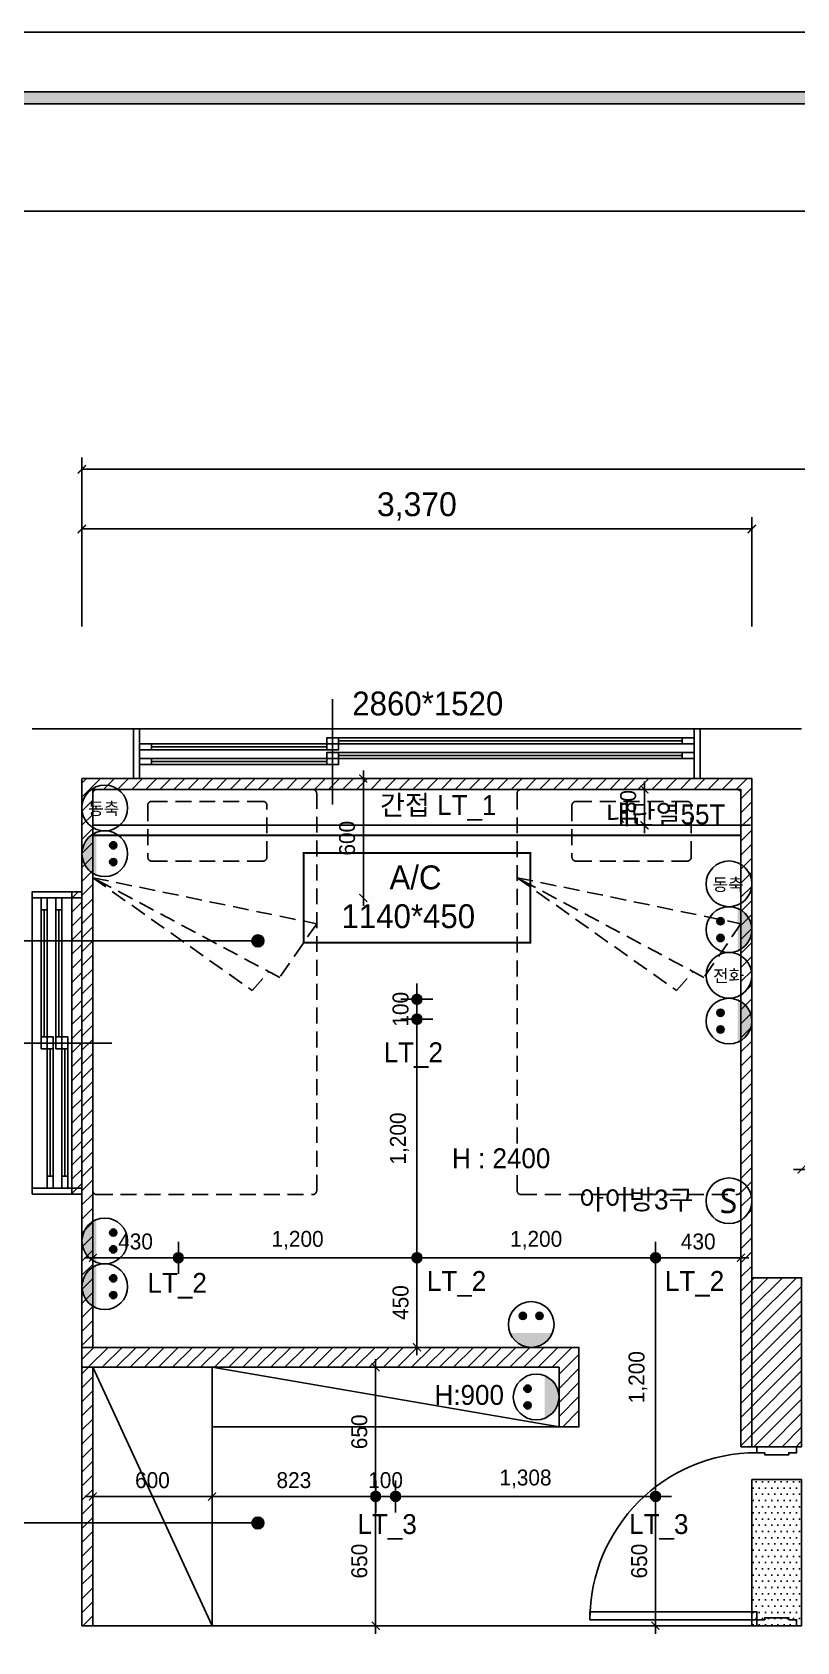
# Model space of a CAD drawing. Header units: inches. Extents: x 45519 to 207552, y -100391 to 47052.
# Drawn here: x 174498 to 178344, y 28313 to 36407 of the extents above; entities that cross this region are included whole.
import ezdxf
from ezdxf.enums import TextEntityAlignment as Align

# ---------------------------------------------------------------- set-up
doc = ezdxf.new("R2010")
doc.units = ezdxf.units.IN
doc.header["$LTSCALE"] = 100
doc.header["$MEASUREMENT"] = 0
doc.header["$PDSIZE"] = 700.071425
for name, pattern in [('DH-HID2', [1.2, 0.8, -0.4]), ('HID', [2.3, 1.5, -0.8]), ('HID2', [1, 0.5, -0.5])]:
    doc.linetypes.add(name, pattern=pattern)
for name, color, linetype in [('0-ELC TEXT', 7, 'Continuous'), ('03-WAL NEW', 3, 'Continuous'), ('07-DIM', 1, 'Continuous'), ('07-DIM WAL', 5, 'Continuous'), ('08-HAT', 8, 'Continuous'), ('2-con', 2, 'Continuous'), ('3.기호.계단선', 30, 'Continuous'), ('4-win', 4, 'Continuous'), ('7', 7, 'Continuous'), ('CEIL-LIGHT', 7, 'Continuous'), ('CO-BATH', 6, 'Continuous'), ('CO-DO-FR', 7, 'Continuous'), ('CO-DOOR', 8, 'Continuous'), ('F-SYM', 7, 'Continuous'), ('FORM(YOURNAME)-11', 1, 'Continuous'), ('FU-FURM', 251, 'DH-HID2'), ('RC-LIGHT', 7, 'Continuous'), ('도면층4', 4, 'Continuous'), ('도면층5', 5, 'Continuous'), ('설비', 140, 'Continuous')]:
    doc.layers.add(name, color=color, linetype=linetype)
doc.styles.add('HY 울릉도 L', font='')
doc.styles.add('YOURNAME', font='HY울릉도M.TTF')
doc.styles.add('마감재', font='stylu.ttf')
doc.styles.add('코레일둥고', font='Korail_Round_Gothic_Medium.ttf')
doc.styles.get('HY 울릉도 L').set_extended_font_data('HY울릉도L')
doc.dimstyles.new('40', dxfattribs={"dimscale": 40, "dimtxt": 2, "dimasz": 1, "dimexe": 1, "dimexo": 1, "dimgap": 1, "dimtad": 1, "dimdec": 0, "dimrnd": 0.05, "dimdsep": 46, "dimlunit": 6, "dimtxsty": 'HY 울릉도 L', "dimblk": 'ARCHTICK', "dimcen": 2.5, "dimdle": 1, "dimclrd": 133, "dimclre": 133, "dimclrt": 30, "dimadec": 0, "dimazin": 0, "dimtfac": 1, "dimtdec": 0, "dimtix": 1, "dimtmove": 2, "dimatfit": 3, "dimldrblk": 'ARCHTICK', "dimfxl": 0, "dimlwd": -1, "dimlwe": -1, "dimarcsym": 0})
doc.dimstyles.new('벽치수 Copy of DIM-50', dxfattribs={"dimscale": 60, "dimtxt": 2, "dimasz": 0.7, "dimexe": 1, "dimexo": 1, "dimgap": 0.7, "dimtad": 1, "dimdec": 0, "dimzin": 1, "dimdsep": 46, "dimlunit": 6, "dimtxsty": '마감재', "dimblk": 'ARCHTICK', "dimcen": -0.09, "dimclrd": 1, "dimclre": 1, "dimclrt": 3, "dimadec": 0, "dimazin": 0, "dimtfac": 1, "dimtdec": 0, "dimtix": 1, "dimtmove": 2, "dimatfit": 0, "dimldrblk": 'ARCHTICK', "dimfxl": 0, "dimtolj": 1, "dimtzin": 0, "dimarcsym": 0})
pattern_1 = [(45, (69203.706, 3807.85), (-35.355339, 35.355339), [])]

# ---------------------------------------------------------------- blocks, each defined once
blk = doc.blocks.new('FORM-PLAN')
at = {"layer": 'FORM(YOURNAME)-11'}
h = blk.add_hatch(color=256, dxfattribs=at)
h.dxf.hatch_style = 1
h.paths.add_polyline_path([(-71444, 55115), (10556, 55115), (10556, 54915), (-71444, 54915)])
h.paths.add_polyline_path([(-71444, -2085), (10556, -2085), (10556, -2285), (-71444, -2285)])
at = {"layer": 'Defpoints', "color": 158}
for points in [[(-71444, -2285), (10556, -2285), (10556, 55115), (-71444, 55115)], [(-69444, 53115), (-64, 53115), (-64, 1215), (-69444, 1215)]]:
    blk.add_lwpolyline(points, close=True, dxfattribs=at)
at = {"layer": 'FORM(YOURNAME)-11', "color": 250}
blk.add_lwpolyline([(-72444, -3285), (11556, -3285), (11556, 56115), (-72444, 56115)], close=True, dxfattribs=at)
at = {"layer": 'FORM(YOURNAME)-11'}
blk.add_lwpolyline([(-71444, 55115), (10556, 55115), (10556, 54915), (-71444, 54915)], close=True, dxfattribs=at)
at = {"layer": 'FORM(YOURNAME)-11', "color": 3, "style": 'YOURNAME'}
for tag, height, p in [('1', 450, (9905, 18188)), ('2', 450, (9905, 17544)), ('3', 450, (9905, 16257)), ('4', 450, (9905, 14326)), ('5', 515, (9905, 12009)), ('6', 515, (9905, 9757)), ('7', 515, (9905, 7504)), ('8', 515, (9905, 5252)), ('9', 515, (9905, 2999)), ('10', 515, (5655, 811)), ('11', 515, (9905, 747)), ('12', 515, (5655, -1441)), ('13', 515, (9905, -1441))]:
    blk.add_attdef(tag, text='', height=height, dxfattribs=at).set_placement(p, align=Align.MIDDLE_RIGHT)
blk = doc.blocks.new('*U425')
at = {"layer": 'F-SYM', "xscale": 0.3, "yscale": 0.3, "zscale": 0.3}
blk.add_blockref('FORM-PLAN', (190585.1, 19572.3), dxfattribs=at)
blk = doc.blocks.new('_ArchTick')
at = {"color": 0, "linetype": 'ByBlock', "const_width": 0.15}
blk.add_lwpolyline([(-0.5, -0.5), (0.5, 0.5)], dxfattribs=at)
blk = doc.blocks.new('*D152')
at = {"layer": '07-DIM', "color": 1, "lineweight": -2}
for p, q in [((174747.9, 33418.8), (174747.9, 33968.8)), ((178117.9, 33418.8), (178117.9, 33968.8)), ((178117.9, 33908.8), (174747.9, 33908.8))]:
    blk.add_line(p, q, dxfattribs=at)
at = {"layer": 'Defpoints', "color": 0}
for p in [(174747.9, 33908.8), (174747.9, 33358.8), (178117.9, 33358.8)]:
    blk.add_point(p, dxfattribs=at)
at = {"layer": '07-DIM', "color": 1, "lineweight": -2, "xscale": 42, "yscale": 42, "zscale": 42, "rotation": 180}
blk.add_blockref('_ArchTick', (174747.9, 33908.8), dxfattribs=at)
at = {"layer": '07-DIM', "color": 1, "lineweight": -2, "xscale": 42, "yscale": 42, "zscale": 42}
blk.add_blockref('_ArchTick', (178117.9, 33908.8), dxfattribs=at)
at = {"layer": '07-DIM', "color": 3, "insert": (176432.9, 34022.1), "char_height": 120, "attachment_point": 5, "style": '마감재'}
blk.add_mtext('\\A1;3,370', dxfattribs=at)
blk = doc.blocks.new('*D153')
at = {"layer": '07-DIM', "color": 1, "lineweight": -2}
for p, q in [((174747.9, 33418.8), (174747.9, 34268.8)), ((185917.9, 33418.8), (185917.9, 34268.8)), ((174747.9, 34208.8), (185917.9, 34208.8))]:
    blk.add_line(p, q, dxfattribs=at)
at = {"layer": 'Defpoints', "color": 0}
for p in [(185917.9, 34208.8), (174747.9, 33358.8), (185917.9, 33358.8)]:
    blk.add_point(p, dxfattribs=at)
at = {"layer": '07-DIM', "color": 1, "lineweight": -2, "xscale": 42, "yscale": 42, "zscale": 42, "rotation": 180}
blk.add_blockref('_ArchTick', (174747.9, 34208.8), dxfattribs=at)
at = {"layer": '07-DIM', "color": 1, "lineweight": -2, "xscale": 42, "yscale": 42, "zscale": 42}
blk.add_blockref('_ArchTick', (185917.9, 34208.8), dxfattribs=at)
at = {"layer": '07-DIM', "color": 3, "insert": (180332.9, 34322.1), "char_height": 120, "attachment_point": 5, "style": '마감재'}
blk.add_mtext('\\A1;11,170', dxfattribs=at)
blk = doc.blocks.new('*D174')
at = {"layer": '07-DIM WAL', "color": 133}
for p, q in [((176163.7, 32013.8), (176163.7, 32693.8)), ((176203.7, 32653.8), (176203.7, 32653.8)), ((176203.7, 32053.8), (176203.7, 32053.8))]:
    blk.add_line(p, q, dxfattribs=at)
at = {"layer": 'Defpoints', "color": 0}
for p in [(176163.7, 32653.8), (176163.7, 32653.8), (176163.7, 32053.8)]:
    blk.add_point(p, dxfattribs=at)
at = {"layer": '07-DIM WAL', "color": 133, "xscale": 40, "yscale": 40, "zscale": 40}
for p, rotation in [((176163.7, 32653.8), 90), ((176163.7, 32053.8), 270)]:
    blk.add_blockref('_ArchTick', p, dxfattribs=dict(at, rotation=rotation))
at = {"layer": '07-DIM WAL', "color": 30, "insert": (176082.1, 32353.8), "char_height": 80, "attachment_point": 5, "rotation": 90, "style": 'HY 울릉도 L'}
blk.add_mtext('600', dxfattribs=at)
blk = doc.blocks.new('1')
at = {"linetype": 'Continuous'}
h = blk.add_hatch(color=4, dxfattribs=at)
h.dxf.hatch_style = 1
edge = h.paths.add_edge_path()
edge.add_arc((11539653, -14273504), 37.5, 0, 360)
at = {"color": 1, "linetype": 'Continuous'}
for p, q in [((11539653, -14273637), (11539653, -14273370)), ((11539520, -14273504), (11539787, -14273504))]:
    blk.add_line(p, q, dxfattribs=at)
at = {"color": 4, "linetype": 'Continuous'}
for radius in [41.5, 37.5]:
    blk.add_circle((11539653, -14273504), radius, dxfattribs=at)
blk = doc.blocks.new('*D212')
at = {"layer": '07-DIM WAL', "color": 133}
for p, q in [((176225.4, 29043.8), (176185.4, 29043.8)), ((176325.4, 29043.8), (176225.4, 29043.8)), ((176325.4, 29043.8), (176365.4, 29043.8))]:
    blk.add_line(p, q, dxfattribs=at)
at = {"layer": 'Defpoints', "color": 0}
for p in [(176225.4, 29043.8), (176225.4, 29043.8), (176325.4, 29043.8)]:
    blk.add_point(p, dxfattribs=at)
at = {"layer": '07-DIM WAL', "color": 133, "xscale": 40, "yscale": 40, "zscale": 40}
blk.add_blockref('_ArchTick', (176225.4, 29043.8), dxfattribs=at)
at = {"layer": '07-DIM WAL', "color": 133, "xscale": 40, "yscale": 40, "zscale": 40, "rotation": 180}
blk.add_blockref('_ArchTick', (176325.4, 29043.8), dxfattribs=at)
at = {"layer": '07-DIM WAL', "color": 30, "insert": (176275.4, 29125.5), "char_height": 80, "attachment_point": 5, "style": 'HY 울릉도 L'}
blk.add_mtext('100', dxfattribs=at)
blk = doc.blocks.new('*D213')
at = {"layer": '07-DIM WAL', "color": 133}
blk.add_line((176285.4, 29043.8), (177672.9, 29043.8), dxfattribs=at)
at = {"layer": 'Defpoints', "color": 0}
for p in [(176325.4, 29043.8), (177632.9, 29043.8), (177632.9, 29043.8)]:
    blk.add_point(p, dxfattribs=at)
at = {"layer": '07-DIM WAL', "color": 133, "xscale": 40, "yscale": 40, "zscale": 40, "rotation": 180}
blk.add_blockref('_ArchTick', (176325.4, 29043.8), dxfattribs=at)
at = {"layer": '07-DIM WAL', "color": 133, "xscale": 40, "yscale": 40, "zscale": 40}
blk.add_blockref('_ArchTick', (177632.9, 29043.8), dxfattribs=at)
at = {"layer": '07-DIM WAL', "color": 30, "insert": (176979.2, 29131.8), "char_height": 80, "attachment_point": 5, "style": 'HY 울릉도 L'}
blk.add_mtext('1,308', dxfattribs=at)
blk = doc.blocks.new('*D214')
at = {"layer": '07-DIM WAL', "color": 133}
for p, q in [((176225.4, 29083.8), (176225.4, 29083.8)), ((176265.4, 29043.8), (175362.9, 29043.8))]:
    blk.add_line(p, q, dxfattribs=at)
at = {"layer": 'Defpoints', "color": 0}
for p in [(175402.9, 29043.8), (175402.9, 29043.8), (176225.4, 29043.8)]:
    blk.add_point(p, dxfattribs=at)
at = {"layer": '07-DIM WAL', "color": 133, "xscale": 40, "yscale": 40, "zscale": 40, "rotation": 180}
blk.add_blockref('_ArchTick', (175402.9, 29043.8), dxfattribs=at)
at = {"layer": '07-DIM WAL', "color": 133, "xscale": 40, "yscale": 40, "zscale": 40}
blk.add_blockref('_ArchTick', (176225.4, 29043.8), dxfattribs=at)
at = {"layer": '07-DIM WAL', "color": 30, "insert": (175814.2, 29125.6), "char_height": 80, "attachment_point": 5, "style": 'HY 울릉도 L'}
blk.add_mtext('823', dxfattribs=at)
blk = doc.blocks.new('*D215')
at = {"layer": '07-DIM WAL', "color": 133}
for p, q in [((177632.9, 29083.8), (177632.9, 28353.8)), ((177672.9, 29043.8), (177672.9, 29043.8)), ((177672.9, 28393.8), (177672.9, 28393.8))]:
    blk.add_line(p, q, dxfattribs=at)
at = {"layer": 'Defpoints', "color": 0}
for p in [(177632.9, 29043.8), (177632.9, 28393.8), (177632.9, 28393.8)]:
    blk.add_point(p, dxfattribs=at)
at = {"layer": '07-DIM WAL', "color": 133, "xscale": 40, "yscale": 40, "zscale": 40}
for p, rotation in [((177632.9, 29043.8), 90), ((177632.9, 28393.8), 270)]:
    blk.add_blockref('_ArchTick', p, dxfattribs=dict(at, rotation=rotation))
at = {"layer": '07-DIM WAL', "color": 30, "insert": (177551.2, 28718.8), "char_height": 80, "attachment_point": 5, "rotation": 90, "style": 'HY 울릉도 L'}
blk.add_mtext('650', dxfattribs=at)
blk = doc.blocks.new('*D216')
at = {"layer": '07-DIM WAL', "color": 133}
for p, q in [((177632.9, 30283.8), (177632.9, 29003.8)), ((177672.9, 30243.8), (177672.9, 30243.8))]:
    blk.add_line(p, q, dxfattribs=at)
at = {"layer": 'Defpoints', "color": 0}
for p in [(177632.9, 30243.8), (177632.9, 29043.8), (177632.9, 29043.8)]:
    blk.add_point(p, dxfattribs=at)
at = {"layer": '07-DIM WAL', "color": 133, "xscale": 40, "yscale": 40, "zscale": 40}
for p, rotation in [((177632.9, 30243.8), 90), ((177632.9, 29043.8), 270)]:
    blk.add_blockref('_ArchTick', p, dxfattribs=dict(at, rotation=rotation))
at = {"layer": '07-DIM WAL', "color": 30, "insert": (177545, 29643.8), "char_height": 80, "attachment_point": 5, "rotation": 90, "style": 'HY 울릉도 L'}
blk.add_mtext('1,200', dxfattribs=at)
blk = doc.blocks.new('*D217')
at = {"layer": '07-DIM WAL', "color": 133}
for p, q in [((177632.9, 30283.8), (177632.9, 30283.8)), ((177672.9, 30243.8), (176392.9, 30243.8))]:
    blk.add_line(p, q, dxfattribs=at)
at = {"layer": 'Defpoints', "color": 0}
for p in [(176432.9, 30243.8), (176432.9, 30243.8), (177632.9, 30243.8)]:
    blk.add_point(p, dxfattribs=at)
at = {"layer": '07-DIM WAL', "color": 133, "xscale": 40, "yscale": 40, "zscale": 40, "rotation": 180}
blk.add_blockref('_ArchTick', (176432.9, 30243.8), dxfattribs=at)
at = {"layer": '07-DIM WAL', "color": 133, "xscale": 40, "yscale": 40, "zscale": 40}
blk.add_blockref('_ArchTick', (177632.9, 30243.8), dxfattribs=at)
at = {"layer": '07-DIM WAL', "color": 30, "insert": (177032.9, 30331.8), "char_height": 80, "attachment_point": 5, "style": 'HY 울릉도 L'}
blk.add_mtext('1,200', dxfattribs=at)
blk = doc.blocks.new('*D218')
at = {"layer": '07-DIM WAL', "color": 133}
blk.add_line((177592.9, 30243.8), (178102.9, 30243.8), dxfattribs=at)
at = {"layer": 'Defpoints', "color": 0}
for p in [(177632.9, 30243.8), (178062.9, 30243.8), (178062.9, 30243.8)]:
    blk.add_point(p, dxfattribs=at)
at = {"layer": '07-DIM WAL', "color": 133, "xscale": 40, "yscale": 40, "zscale": 40, "rotation": 180}
blk.add_blockref('_ArchTick', (177632.9, 30243.8), dxfattribs=at)
at = {"layer": '07-DIM WAL', "color": 133, "xscale": 40, "yscale": 40, "zscale": 40}
blk.add_blockref('_ArchTick', (178062.9, 30243.8), dxfattribs=at)
at = {"layer": '07-DIM WAL', "color": 30, "insert": (177847.9, 30325.6), "char_height": 80, "attachment_point": 5, "style": 'HY 울릉도 L'}
blk.add_mtext('430', dxfattribs=at)
blk = doc.blocks.new('*D219')
at = {"layer": '07-DIM WAL', "color": 133}
blk.add_line((176472.9, 30243.8), (175192.9, 30243.8), dxfattribs=at)
at = {"layer": 'Defpoints', "color": 0}
for p in [(175232.9, 30243.8), (175232.9, 30243.8), (176432.9, 30243.8)]:
    blk.add_point(p, dxfattribs=at)
at = {"layer": '07-DIM WAL', "color": 133, "xscale": 40, "yscale": 40, "zscale": 40, "rotation": 180}
blk.add_blockref('_ArchTick', (175232.9, 30243.8), dxfattribs=at)
at = {"layer": '07-DIM WAL', "color": 133, "xscale": 40, "yscale": 40, "zscale": 40}
blk.add_blockref('_ArchTick', (176432.9, 30243.8), dxfattribs=at)
at = {"layer": '07-DIM WAL', "color": 30, "insert": (175832.9, 30331.8), "char_height": 80, "attachment_point": 5, "style": 'HY 울릉도 L'}
blk.add_mtext('1,200', dxfattribs=at)
blk = doc.blocks.new('*D220')
at = {"layer": '07-DIM WAL', "color": 133}
blk.add_line((175272.9, 30243.8), (174762.9, 30243.8), dxfattribs=at)
at = {"layer": 'Defpoints', "color": 0}
for p in [(174802.9, 30243.8), (174802.9, 30243.8), (175232.9, 30243.8)]:
    blk.add_point(p, dxfattribs=at)
at = {"layer": '07-DIM WAL', "color": 133, "xscale": 40, "yscale": 40, "zscale": 40, "rotation": 180}
blk.add_blockref('_ArchTick', (174802.9, 30243.8), dxfattribs=at)
at = {"layer": '07-DIM WAL', "color": 133, "xscale": 40, "yscale": 40, "zscale": 40}
blk.add_blockref('_ArchTick', (175232.9, 30243.8), dxfattribs=at)
at = {"layer": '07-DIM WAL', "color": 30, "insert": (175017.9, 30325.6), "char_height": 80, "attachment_point": 5, "style": 'HY 울릉도 L'}
blk.add_mtext('430', dxfattribs=at)
blk = doc.blocks.new('*D221')
at = {"layer": '07-DIM WAL', "color": 133}
for p, q in [((176225.4, 29003.8), (176225.4, 29733.8)), ((176265.4, 29043.8), (176265.4, 29043.8))]:
    blk.add_line(p, q, dxfattribs=at)
at = {"layer": 'Defpoints', "color": 0}
for p in [(176225.4, 29693.8), (176225.4, 29693.8), (176225.4, 29043.8)]:
    blk.add_point(p, dxfattribs=at)
at = {"layer": '07-DIM WAL', "color": 133, "xscale": 40, "yscale": 40, "zscale": 40}
for p, rotation in [((176225.4, 29693.8), 90), ((176225.4, 29043.8), 270)]:
    blk.add_blockref('_ArchTick', p, dxfattribs=dict(at, rotation=rotation))
at = {"layer": '07-DIM WAL', "color": 30, "insert": (176143.7, 29368.8), "char_height": 80, "attachment_point": 5, "rotation": 90, "style": 'HY 울릉도 L'}
blk.add_mtext('650', dxfattribs=at)
blk = doc.blocks.new('*D222')
at = {"layer": '07-DIM WAL', "color": 133}
for p, q in [((176225.4, 29083.8), (176225.4, 28353.8)), ((176265.4, 29043.8), (176265.4, 29043.8)), ((176265.4, 28393.8), (176265.4, 28393.8))]:
    blk.add_line(p, q, dxfattribs=at)
at = {"layer": 'Defpoints', "color": 0}
for p in [(176225.4, 29043.8), (176225.4, 28393.8), (176225.4, 28393.8)]:
    blk.add_point(p, dxfattribs=at)
at = {"layer": '07-DIM WAL', "color": 133, "xscale": 40, "yscale": 40, "zscale": 40}
for p, rotation in [((176225.4, 29043.8), 90), ((176225.4, 28393.8), 270)]:
    blk.add_blockref('_ArchTick', p, dxfattribs=dict(at, rotation=rotation))
at = {"layer": '07-DIM WAL', "color": 30, "insert": (176143.7, 28718.8), "char_height": 80, "attachment_point": 5, "rotation": 90, "style": 'HY 울릉도 L'}
blk.add_mtext('650', dxfattribs=at)
blk = doc.blocks.new('*D223')
at = {"layer": '07-DIM WAL', "color": 133}
for p, q in [((175442.9, 29043.8), (174762.9, 29043.8)), ((175402.9, 29003.8), (175402.9, 29003.8))]:
    blk.add_line(p, q, dxfattribs=at)
at = {"layer": 'Defpoints', "color": 0}
for p in [(174802.9, 29043.8), (174802.9, 29043.8), (175402.9, 29043.8)]:
    blk.add_point(p, dxfattribs=at)
at = {"layer": '07-DIM WAL', "color": 133, "xscale": 40, "yscale": 40, "zscale": 40, "rotation": 180}
blk.add_blockref('_ArchTick', (174802.9, 29043.8), dxfattribs=at)
at = {"layer": '07-DIM WAL', "color": 133, "xscale": 40, "yscale": 40, "zscale": 40}
blk.add_blockref('_ArchTick', (175402.9, 29043.8), dxfattribs=at)
at = {"layer": '07-DIM WAL', "color": 30, "insert": (175102.9, 29125.5), "char_height": 80, "attachment_point": 5, "style": 'HY 울릉도 L'}
blk.add_mtext('600', dxfattribs=at)
blk = doc.blocks.new('*D224')
at = {"layer": '07-DIM WAL', "color": 133}
for p, q in [((176432.9, 30283.8), (176432.9, 29753.8)), ((176472.9, 29793.8), (176472.9, 29793.8))]:
    blk.add_line(p, q, dxfattribs=at)
at = {"layer": 'Defpoints', "color": 0}
for p in [(176432.9, 30243.8), (176432.9, 29793.8), (176432.9, 29793.8)]:
    blk.add_point(p, dxfattribs=at)
at = {"layer": '07-DIM WAL', "color": 133, "xscale": 40, "yscale": 40, "zscale": 40}
for p, rotation in [((176432.9, 30243.8), 90), ((176432.9, 29793.8), 270)]:
    blk.add_blockref('_ArchTick', p, dxfattribs=dict(at, rotation=rotation))
at = {"layer": '07-DIM WAL', "color": 30, "insert": (176351.2, 30018.8), "char_height": 80, "attachment_point": 5, "rotation": 90, "style": 'HY 울릉도 L'}
blk.add_mtext('450', dxfattribs=at)
blk = doc.blocks.new('*D225')
at = {"layer": '07-DIM WAL', "color": 133}
for p, q in [((177577.5, 32598.8), (177577.5, 32638.8)), ((177577.5, 32598.8), (177577.5, 32418.8)), ((177577.5, 32418.8), (177577.5, 32378.8))]:
    blk.add_line(p, q, dxfattribs=at)
at = {"layer": 'Defpoints', "color": 0}
for p in [(177577.5, 32598.8), (177577.5, 32418.8), (177577.5, 32418.8)]:
    blk.add_point(p, dxfattribs=at)
at = {"layer": '07-DIM WAL', "color": 133, "xscale": 40, "yscale": 40, "zscale": 40}
for p, rotation in [((177577.5, 32598.8), 270), ((177577.5, 32418.8), 90)]:
    blk.add_blockref('_ArchTick', p, dxfattribs=dict(at, rotation=rotation))
at = {"layer": '07-DIM WAL', "color": 30, "insert": (177495.7, 32508.8), "char_height": 80, "attachment_point": 5, "rotation": 90, "style": 'HY 울릉도 L'}
blk.add_mtext('180', dxfattribs=at)
blk = doc.blocks.new('D-001')
at = {"layer": 'CO-DO-FR'}
for points in [[(0, 200), (0, 0), (30, 0), (30, 40), (40, 40), (40, 160), (30, 160), (30, 200), (0, 200)], [(900, 200), (900, 0), (870, 0), (870, 40), (860, 40), (860, 160), (870, 160), (870, 200), (900, 200)]]:
    blk.add_lwpolyline(points, close=True, dxfattribs=at)
at = {"layer": 'CO-DOOR'}
blk.add_lwpolyline([(830, 1040), (830, 200), (870, 200), (870, 1040)], close=True, dxfattribs=at)
blk.add_arc((870, 200), 840, 90, 180, dxfattribs=at)
blk = doc.blocks.new('vudauseh2')
at = {"layer": '08-HAT'}
h = blk.add_hatch(dxfattribs=at)
h.set_pattern_fill('DOTS', color=10, scale=500)
h.set_pattern_definition([(0, (95733.026, -17820), (15.625, 31.25), [0, -31.25])])
h.paths.add_polyline_path([(177517.9, 10573.8), (177767.9, 10573.8), (177767.9, 11308.8), (177517.9, 11308.8)])
at = {"color": 10}
blk.add_lwpolyline([(177517.9, 10573.8), (177767.9, 10573.8), (177767.9, 11308.8), (177517.9, 11308.8)], close=True, dxfattribs=at)
at = {"layer": '2-con'}
for p, q in [((173897.9, 15083.8), (174407.9, 15083.8)), ((174407.9, 14833.8), (174407.9, 15083.8)), ((177257.9, 15083.8), (177767.9, 15083.8)), ((177257.9, 14833.8), (177257.9, 15083.8)), ((174147.9, 14833.8), (174407.9, 14833.8)), ((174147.9, 14263.8), (174147.9, 14833.8)), ((177257.9, 14833.8), (177517.9, 14833.8)), ((177517.9, 12323.8), (177517.9, 14833.8)), ((173897.9, 14263.8), (174147.9, 14263.8)), ((173897.9, 12743.8), (174147.9, 12743.8)), ((174147.9, 10573.8), (174147.9, 12743.8)), ((177517.9, 12323.8), (177767.9, 12323.8))]:
    blk.add_line(p, q, dxfattribs=at)
blk.add_lwpolyline([(177767.9, 10573.8), (174147.9, 10573.8)], dxfattribs=at)
at = {"layer": '4-win'}
for points in [[(174407.9, 15083.8), (174407.9, 14833.8), (177257.9, 14833.8), (177257.9, 15083.8)], [(174407.9, 15083.8), (174407.9, 14833.8), (174437.9, 14833.8), (174437.9, 15083.8)], [(177227.9, 15083.8), (177227.9, 14833.8), (177257.9, 14833.8), (177257.9, 15083.8)], [(173897.9, 12743.8), (174147.9, 12743.8), (174147.9, 14263.8), (173897.9, 14263.8)], [(173897.9, 14233.8), (174147.9, 14233.8), (174147.9, 14263.8), (173897.9, 14263.8)], [(173897.9, 12743.8), (174147.9, 12743.8), (174147.9, 12773.8), (173897.9, 12773.8)]]:
    blk.add_lwpolyline(points, close=True, dxfattribs=at)
at = {"layer": '도면층4'}
for p, q in [((175407.9, 15233), (175407.9, 14703)), ((174407.9, 15083.8), (177257.9, 15083.8)), ((174497.9, 14993), (175379.2, 14993)), ((175439.2, 15023), (177167.9, 15023)), ((174497.9, 14919.2), (175379.2, 14919.2)), ((175439.2, 14949.2), (177167.9, 14949.2)), ((173958.7, 13535.1), (173958.7, 14173.8)), ((174032.5, 13535.1), (174032.5, 14173.8)), ((173728.7, 13503.8), (174298.7, 13503.8)), ((173988.7, 12833.8), (173988.7, 13475.1)), ((174062.5, 12833.8), (174062.5, 13475.1))]:
    blk.add_line(p, q, dxfattribs=at)
for points in [[(174437.9, 14978), (174437.9, 15008), (174497.9, 15008), (174497.9, 14978)], [(175379.2, 15008), (175379.2, 15038), (175439.2, 15038), (175439.2, 15008)], [(175379.2, 14978), (175379.2, 15008), (175439.2, 15008), (175439.2, 14978)], [(177167.9, 15008), (177167.9, 15038), (177227.9, 15038), (177227.9, 15008)], [(174437.9, 14904.2), (174437.9, 14934.2), (174497.9, 14934.2), (174497.9, 14904.2)], [(175379.2, 14934.2), (175379.2, 14964.2), (175439.2, 14964.2), (175439.2, 14934.2)], [(175379.2, 14904.2), (175379.2, 14934.2), (175439.2, 14934.2), (175439.2, 14904.2)], [(177167.9, 14934.2), (177167.9, 14964.2), (177227.9, 14964.2), (177227.9, 14934.2)], [(173973.7, 14173.8), (173943.7, 14173.8), (173943.7, 14233.8), (173973.7, 14233.8)], [(174047.5, 14173.8), (174017.5, 14173.8), (174017.5, 14233.8), (174047.5, 14233.8)], [(173973.7, 13475.1), (173943.7, 13475.1), (173943.7, 13535.1), (173973.7, 13535.1)], [(174003.7, 13475.1), (173973.7, 13475.1), (173973.7, 13535.1), (174003.7, 13535.1)], [(174047.5, 13475.1), (174017.5, 13475.1), (174017.5, 13535.1), (174047.5, 13535.1)], [(174077.5, 13475.1), (174047.5, 13475.1), (174047.5, 13535.1), (174077.5, 13535.1)], [(174003.7, 12773.8), (173973.7, 12773.8), (173973.7, 12833.8), (174003.7, 12833.8)], [(174077.5, 12773.8), (174047.5, 12773.8), (174047.5, 12833.8), (174077.5, 12833.8)]]:
    blk.add_lwpolyline(points, close=True, dxfattribs=at)
at = {"layer": '도면층5'}
for p, q in [((175379.2, 15008), (174497.9, 15008)), ((175379.2, 14978), (174497.9, 14978)), ((177167.9, 15038), (175439.2, 15038)), ((177167.9, 15008), (175439.2, 15008)), ((175379.2, 14934.2), (174497.9, 14934.2)), ((175379.2, 14904.2), (174497.9, 14904.2)), ((177167.9, 14964.2), (175439.2, 14964.2)), ((177167.9, 14934.2), (175439.2, 14934.2)), ((173943.7, 14173.8), (173943.7, 13535.1)), ((173973.7, 14173.8), (173973.7, 13535.1)), ((174017.5, 14173.8), (174017.5, 13535.1)), ((174047.5, 14173.8), (174047.5, 13535.1)), ((173973.7, 13475.1), (173973.7, 12833.8)), ((174003.7, 13475.1), (174003.7, 12833.8)), ((174047.5, 13475.1), (174047.5, 12833.8)), ((174077.5, 13475.1), (174077.5, 12833.8))]:
    blk.add_line(p, q, dxfattribs=at)
at = {"layer": '도면층4', "style": '코레일둥고'}
blk.add_text('2860*1520', height=120, dxfattribs=at).set_placement((175507.9, 15151.1))
blk = doc.blocks.new('CJSWJDEH')
at = {"layer": '03-WAL NEW'}
h = blk.add_hatch(dxfattribs=at)
h.set_pattern_fill('_USER', color=256, scale=50, angle=45, pattern_type=0)
h.set_pattern_definition([(45, (50851.974, 3807.85), (-35.355339, 35.355339), [])])
h.paths.add_polyline_path([(199799.9, 34371.7), (199799.9, 35891.7), (199749.9, 35891.7), (199749.9, 34371.7)])
h = blk.add_hatch(dxfattribs=at)
h.set_pattern_fill('_USER', color=256, scale=50, angle=45, pattern_type=0)
h.set_pattern_definition(pattern_1)
h.paths.add_polyline_path([(203169.9, 33101.7), (203419.9, 33101.7), (203419.9, 33951.7), (203169.9, 33951.7)])
h = blk.add_hatch(dxfattribs=at)
h.set_pattern_fill('_USER', color=256, scale=50, angle=45, pattern_type=0)
h.set_pattern_definition([(45, (50851.974, 3912.85), (-35.355339, 35.355339), [])])
edge = h.paths.add_edge_path()
edge.add_line((199799.9, 33601.7), (202299.9, 33601.7))
edge.add_line((202299.9, 33601.7), (202299.9, 33501.7))
edge.add_line((202299.9, 33501.7), (202299.9, 33251.7))
edge.add_arc((202249.9, 33251.7), 50, -90, 0, ccw=False)
edge.add_line((202249.9, 33201.7), (202199.9, 33201.7))
edge.add_line((202199.9, 33201.7), (202199.9, 33501.7))
edge.add_line((202199.9, 33501.7), (199799.9, 33501.7))
edge.add_line((199799.9, 33501.7), (199799.9, 33601.7))
at = {"layer": '3.기호.계단선'}
h = blk.add_hatch(dxfattribs=at)
h.set_pattern_fill('_USER', color=8, scale=50, angle=45, pattern_type=0)
h.set_pattern_definition(pattern_1)
h.paths.add_polyline_path([(199799.9, 33601.7), (199854.9, 33601.7), (199854.9, 36406.7), (203114.9, 36406.7), (203114.9, 33101.7), (203169.9, 33101.7), (203169.9, 36461.7), (199799.9, 36461.7)])
h.paths.add_polyline_path([(199854.9, 33501.7), (199799.9, 33501.7), (199799.9, 32201.7), (199854.9, 32201.7)])
at = {"layer": '03-WAL NEW'}
for points in [[(199799.9, 34371.7), (199799.9, 35891.7), (199749.9, 35891.7), (199749.9, 34371.7), (199799.9, 34371.7)], [(199799.9, 33601.7), (202299.9, 33601.7), (202299.9, 33201.7), (202199.9, 33201.7), (202199.9, 33501.7), (199799.9, 33501.7), (199799.9, 33601.7)]]:
    blk.add_lwpolyline(points, dxfattribs=at)
blk.add_lwpolyline([(203169.9, 33101.7), (203419.9, 33101.7), (203419.9, 33951.7), (203169.9, 33951.7)], close=True, dxfattribs=at)
at = {"layer": '3.기호.계단선', "color": 8}
for points in [[(203169.9, 33101.7), (203169.9, 36461.7), (199799.9, 36461.7), (199799.9, 32201.7), (199854.9, 32201.7), (199854.9, 33501.7)], [(199854.9, 33601.7), (199854.9, 36406.7), (203114.9, 36406.7), (203114.9, 33101.7), (203169.9, 33101.7)]]:
    blk.add_lwpolyline(points, dxfattribs=at)
at = {"layer": 'CO-BATH', "color": 8}
for p, q in [((199854.9, 33501.7), (200454.9, 32201.7)), ((200454.9, 33501.7), (202199.9, 33201.7))]:
    blk.add_line(p, q, dxfattribs=at)
blk.add_lwpolyline([(199854.9, 33501.7), (199854.9, 32201.7), (200454.9, 32201.7), (200454.9, 33501.7)], close=True, dxfattribs=at)
blk.add_lwpolyline([(202199.9, 33201.7), (200454.9, 33201.7), (200454.9, 33501.7), (202199.9, 33501.7), (202199.9, 33201.7)], dxfattribs=at)
at = {"layer": 'FU-FURM', "color": 8}
for p, q in [((199854.9, 35963.2), (200656.9, 35395.7)), ((200794.9, 35461.7), (199854.9, 35963.2)), ((199854.9, 35963.2), (200980.9, 35731.7)), ((201988.9, 35963.2), (202790.9, 35395.7)), ((202928.9, 35461.7), (201988.9, 35963.2)), ((201988.9, 35963.2), (203114.9, 35731.7)), ((200980.9, 35731.7), (200794.9, 35461.7)), ((203114.9, 35731.7), (202928.9, 35461.7)), ((200656.9, 35395.7), (200740.9, 35491.7)), ((202790.9, 35395.7), (202874.9, 35491.7))]:
    blk.add_line(p, q, dxfattribs=at)
for points in [[(199874.9, 34369.7), (200960.9, 34369.7, 0.414214), (200980.9, 34389.7), (200980.9, 36386.7, 0.414214), (200960.9, 36406.7), (199874.9, 36406.7, 0.414214), (199854.9, 36386.7), (199854.9, 34389.7, 0.414214)], [(200150.9, 36046.7), (200710.9, 36046.7, 0.414214), (200730.9, 36066.7), (200730.9, 36326.7, 0.414214), (200710.9, 36346.7), (200150.9, 36346.7, 0.414214), (200130.9, 36326.7), (200130.9, 36066.7, 0.414214)], [(202008.9, 34369.7), (203094.9, 34369.7, 0.414214), (203114.9, 34389.7), (203114.9, 36386.7, 0.414214), (203094.9, 36406.7), (202008.9, 36406.7, 0.414214), (201988.9, 36386.7), (201988.9, 34389.7, 0.414214)], [(202284.9, 36046.7), (202844.9, 36046.7, 0.414214), (202864.9, 36066.7), (202864.9, 36326.7, 0.414214), (202844.9, 36346.7), (202284.9, 36346.7, 0.414214), (202264.9, 36326.7), (202264.9, 36066.7, 0.414214)]]:
    blk.add_lwpolyline(points, format="xyb", close=True, dxfattribs=at)
blk.add_blockref('vudauseh2', (25652, 21627.9))
at = {"layer": 'CO-DOOR', "color": 8, "xscale": -1, "rotation": 90}
blk.add_blockref('D-001', (203394.9, 33101.7), dxfattribs=at)
at = {"layer": '3.기호.계단선', "color": 8, "style": '코레일둥고'}
blk.add_text('내단열55T', height=100, dxfattribs=at).set_placement((202434.7, 36231.8))
blk = doc.blocks.new('egoo')
at = {"layer": '설비'}
h = blk.add_hatch(color=140, dxfattribs=at)
edge = h.paths.add_edge_path()
edge.add_arc((1015645.3, 443433.7), 22.3, 0, 360)
h = blk.add_hatch(color=140, dxfattribs=at)
edge = h.paths.add_edge_path()
edge.add_arc((1015747.7, 443433.7), 22.3, 0, 360)
h = blk.add_hatch(color=140, dxfattribs=at)
edge = h.paths.add_edge_path()
edge.add_line((1015826.3, 443329.1), (1015566.6, 443329.1))
edge.add_ellipse((1015696.5, 443381.5), major_axis=(99, 99), ratio=1, start_angle=156.95778, end_angle=293.04222)
at = {"layer": '설비', "color": 140}
for centre, radius in [((1015696.5, 443381.5), 140), ((1015645.3, 443433.7), 22.3), ((1015747.7, 443433.7), 22.3)]:
    blk.add_circle(centre, radius, dxfattribs=at)
blk = doc.blocks.new('SW')
at = {"layer": '설비', "color": 140}
blk.add_circle((11533254, -14277699), 184, dxfattribs=at)
at = {"layer": '설비', "color": 140, "insert": (11533320, -14277601), "char_height": 197.14, "attachment_point": 3, "style": '코레일둥고'}
blk.add_mtext_dynamic_manual_height_columns('{\\fMalgun Gothic|b0|i0|c129|p50;S}', width=314.33, gutter_width=2.19, heights=[0], dxfattribs=at)
blk = doc.blocks.new('*D274')
at = {"layer": '07-DIM WAL', "color": 133}
for p, q in [((176432.9, 30203.8), (176432.9, 31483.8)), ((176472.9, 31443.8), (176472.9, 31443.8))]:
    blk.add_line(p, q, dxfattribs=at)
at = {"layer": 'Defpoints', "color": 0}
for p in [(176432.9, 31443.8), (176432.9, 31443.8), (176432.9, 30243.8)]:
    blk.add_point(p, dxfattribs=at)
at = {"layer": '07-DIM WAL', "color": 133, "xscale": 40, "yscale": 40, "zscale": 40}
for p, rotation in [((176432.9, 31443.8), 90), ((176432.9, 30243.8), 270)]:
    blk.add_blockref('_ArchTick', p, dxfattribs=dict(at, rotation=rotation))
at = {"layer": '07-DIM WAL', "color": 30, "insert": (176345, 30843.8), "char_height": 80, "attachment_point": 5, "rotation": 90, "style": 'HY 울릉도 L'}
blk.add_mtext('1,200', dxfattribs=at)
blk = doc.blocks.new('*D275')
at = {"layer": '07-DIM WAL', "color": 133}
for p, q in [((176432.9, 31543.8), (176432.9, 31583.8)), ((176432.9, 31443.8), (176432.9, 31543.8)), ((176432.9, 31443.8), (176432.9, 31403.8)), ((176472.9, 31443.8), (176472.9, 31443.8))]:
    blk.add_line(p, q, dxfattribs=at)
at = {"layer": 'Defpoints', "color": 0}
for p in [(176432.9, 31543.8), (176432.9, 31543.8), (176432.9, 31443.8)]:
    blk.add_point(p, dxfattribs=at)
at = {"layer": '07-DIM WAL', "color": 133, "xscale": 40, "yscale": 40, "zscale": 40}
for p, rotation in [((176432.9, 31543.8), 270), ((176432.9, 31443.8), 90)]:
    blk.add_blockref('_ArchTick', p, dxfattribs=dict(at, rotation=rotation))
at = {"layer": '07-DIM WAL', "color": 30, "insert": (176351.2, 31493.8), "char_height": 80, "attachment_point": 5, "rotation": 90, "style": 'HY 울릉도 L'}
blk.add_mtext('100', dxfattribs=at)
blk = doc.blocks.new('*D341')
at = {"layer": '07-DIM WAL', "color": 133}
blk.add_line((179007.9, 30688.8), (178327.9, 30688.8), dxfattribs=at)
at = {"layer": 'Defpoints', "color": 0}
for p in [(178367.9, 30688.8), (178367.9, 30688.8), (178967.9, 30688.8)]:
    blk.add_point(p, dxfattribs=at)
at = {"layer": '07-DIM WAL', "color": 133, "xscale": 40, "yscale": 40, "zscale": 40, "rotation": 180}
blk.add_blockref('_ArchTick', (178367.9, 30688.8), dxfattribs=at)
at = {"layer": '07-DIM WAL', "color": 133, "xscale": 40, "yscale": 40, "zscale": 40}
blk.add_blockref('_ArchTick', (178967.9, 30688.8), dxfattribs=at)
at = {"layer": '07-DIM WAL', "color": 30, "insert": (178667.9, 30770.5), "char_height": 80, "attachment_point": 5, "style": 'HY 울릉도 L'}
blk.add_mtext('600', dxfattribs=at)
blk = doc.blocks.new('ZHSTPSXMCNRK')
at = {"layer": '설비'}
h = blk.add_hatch(color=10, dxfattribs=at)
edge = h.paths.add_edge_path()
edge.add_arc((124791.9, 27386.8), 18.3, 0, 360)
h = blk.add_hatch(color=10, dxfattribs=at)
edge = h.paths.add_edge_path()
edge.add_arc((124876, 27386.8), 18.3, 0, 360)
h = blk.add_hatch(color=10, dxfattribs=at)
edge = h.paths.add_edge_path()
edge.add_line((124940.6, 27300.8), (124727.3, 27300.8))
edge.add_ellipse((124834, 27343.8), major_axis=(81.3, 81.3), ratio=1, start_angle=156.95778, end_angle=293.04222)
at = {"layer": '설비', "color": 10}
for centre, radius in [((124834, 27343.8), 115), ((124791.9, 27386.8), 18.3), ((124876, 27386.8), 18.3)]:
    blk.add_circle(centre, radius, dxfattribs=at)

msp = doc.modelspace()

# ---------------------------------------------------------------- hatches: boundary and pattern name
at = {"layer": '0-ELC TEXT'}
h = msp.add_hatch(color=256, dxfattribs=at)
h.dxf.hatch_style = 1
edge = h.paths.add_edge_path()
edge.add_arc((175633.5, 31837.6), 30, 0, 360)
h = msp.add_hatch(color=256, dxfattribs=at)
h.dxf.hatch_style = 1
edge = h.paths.add_edge_path()
edge.add_arc((175633.5, 28910.5), 30, 0, 360)

# ---------------------------------------------------------------- linework, layer by layer
for p, q in [((174298.1, 31837.6), (175633.5, 31837.6)), ((174298.1, 28910.5), (175633.5, 28910.5))]:
    msp.add_line(p, q, dxfattribs=at)
for centre in [(175633.5, 31837.6), (175633.5, 28910.5)]:
    msp.add_circle(centre, 30, dxfattribs=at)
at = {"layer": '3.기호.계단선', "linetype": 'HID', "const_width": 10}
msp.add_lwpolyline([(175862.9, 31828.8), (177002.9, 31828.8), (177002.9, 32278.8), (175862.9, 32278.8)], close=True, dxfattribs=at)
at = {"layer": 'CEIL-LIGHT'}
msp.add_line((178111.1, 32418.8), (174802.9, 32418.8), dxfattribs=at)
at = {"layer": 'CEIL-LIGHT', "color": 10, "linetype": 'HID2', "const_width": 10}
msp.add_lwpolyline([(178062.9, 32368.8), (174802.9, 32368.8)], dxfattribs=at)
at = {"layer": '설비', "color": 140}
for centre in [(174862.9, 32505.9), (178002.9, 32124.3), (178002.9, 31664.3)]:
    msp.add_circle(centre, 115, dxfattribs=at)

# ---------------------------------------------------------------- block references
msp.add_blockref('CJSWJDEH', (-25052, -3807.9))
at = {"layer": '7'}
msp.add_blockref('*U425', (0, 0), dxfattribs=at)
at = {"layer": 'RC-LIGHT', "xscale": 0.6024096385271789, "yscale": 0.6024096385271789, "zscale": 0.6024096385271789, "rotation": 180}
for p in [(7128031.4, -8566952.4), (7128031.4, -8567052.4), (7126831.4, -8568252.4), (7128031.4, -8568252.4), (7129231.4, -8568252.4), (7127823.9, -8569452.4), (7127923.9, -8569452.4), (7129231.4, -8569452.4)]:
    msp.add_blockref('1', p, dxfattribs=at)
at = {"layer": '설비', "color": 140, "yscale": 0.8214285869294655, "zscale": 0.8214285869294655}
for p, xscale, rotation in [((-189343.3, -802046.2), -0.8214285869294655, 270), ((542209.1, -802427.9), 0.8214285869294655, 90.00000000000001), ((542209.1, -802887.9), 0.8214285869294655, 90.00000000000001), ((-189343.3, -803993.4), -0.8214285869294655, 270), ((-189343.3, -804223.4), -0.8214285869294655, 270)]:
    msp.add_blockref('egoo', p, dxfattribs=dict(at, xscale=xscale, rotation=rotation))
at = {"layer": '설비', "color": 140, "xscale": 0.625, "yscale": 0.625, "zscale": 0.625}
msp.add_blockref('SW', (-7030280.9, 8954092.6), dxfattribs=at)
at = {"layer": '설비', "color": 140}
msp.add_blockref('ZHSTPSXMCNRK', (52173.9, 2565), dxfattribs=at)
at = {"layer": '설비', "color": 140, "rotation": 89.99999999999997}
msp.add_blockref('ZHSTPSXMCNRK', (204376.7, -95290.1), dxfattribs=at)

# ---------------------------------------------------------------- texts
at = {"layer": '0-ELC TEXT', "style": '코레일둥고'}
msp.add_text('H : 2400', height=100, dxfattribs=at).set_placement((176609.6, 30694.4))
at = {"layer": '3.기호.계단선', "style": '코레일둥고'}
for s, p in [('A/C', (176295.1, 32096.9)), ('1140*450', (176053.6, 31901.8))]:
    msp.add_text(s, height=120, dxfattribs=at).set_placement(p)
at = {"layer": '설비', "color": 140, "style": '코레일둥고'}
for s, p in [('동축', (174779.7, 32471.2)), ('동축', (177919.7, 32089.6)), ('전화', (177922.4, 31630))]:
    msp.add_text(s, height=62.5, dxfattribs=at).set_placement(p)
at = {"layer": '설비', "color": 30, "style": '코레일둥고'}
for s, p in [('간접 LT_1', (176247.4, 32470.4)), ('LT_2', (176266, 31227.4)), ('LT_2', (175078.3, 30068)), ('LT_2', (176483.4, 30077.4)), ('LT_2', (177680.5, 30077.5)), ('LT_3', (176134.3, 28855)), ('LT_3', (177500.5, 28855))]:
    msp.add_text(s, height=100, dxfattribs=at).set_placement(p)
at = {"layer": '설비', "color": 10, "style": '코레일둥고'}
for s, p in [('아이방3구', (177249.2, 30486.7)), ('H:900', (176521.8, 29504.5))]:
    msp.add_text(s, height=100, dxfattribs=at).set_placement(p)

# ---------------------------------------------------------------- dimensions: what is measured, and where the dimension line sits
at = {"layer": '07-DIM'}
for base, p1, p2, picture, middle in [((185917.9, 34208.8), (174747.9, 33358.8), (185917.9, 33358.8), '*D153', (180332.9, 34322.1)), ((174747.9, 33908.8), (178117.9, 33358.8), (174747.9, 33358.8), '*D152', (176432.9, 34022.1))]:
    dim = msp.add_linear_dim(base=base, p1=p1, p2=p2, dimstyle='벽치수 Copy of DIM-50', dxfattribs=at)
    dim.commit()
    dim.dimension.update_dxf_attribs({"geometry": picture, "text_midpoint": middle})
at = {"layer": '07-DIM WAL'}
for base, p1, p2, angle, picture, middle in [((176163.7, 32653.8), (176163.7, 32053.8), (176163.7, 32653.8), 90, '*D174', (176082.1, 32353.8)), ((177577.5, 32418.8), (177577.5, 32598.8), (177577.5, 32418.8), 90, '*D225', (177495.7, 32508.8)), ((178367.9, 30688.8), (178967.9, 30688.8), (178367.9, 30688.8), 180, '*D341', (178667.9, 30770.5)), ((176432.9, 29793.8), (176432.9, 30243.8), (176432.9, 29793.8), 90, '*D224', (176351.2, 30018.8)), ((177632.9, 29043.8), (177632.9, 30243.8), (177632.9, 29043.8), 90, '*D216', (177545, 29643.8)), ((176225.4, 29693.8), (176225.4, 29043.8), (176225.4, 29693.8), 90, '*D221', (176143.7, 29368.8)), ((176225.4, 28393.8), (176225.4, 29043.8), (176225.4, 28393.8), 90, '*D222', (176143.7, 28718.8)), ((177632.9, 28393.8), (177632.9, 29043.8), (177632.9, 28393.8), 90, '*D215', (177551.2, 28718.8))]:
    dim = msp.add_linear_dim(base=base, p1=p1, p2=p2, angle=angle, dimstyle='40', dxfattribs=at)
    dim.commit()
    dim.dimension.update_dxf_attribs({"geometry": picture, "text_midpoint": middle})
for base, p1, p2, picture, middle in [((176432.9, 31543.8), (176432.9, 31443.8), (176432.9, 31543.8), '*D275', (176351.2, 31493.8)), ((176432.9, 31443.8), (176432.9, 30243.8), (176432.9, 31443.8), '*D274', (176345, 30843.8))]:
    dim = msp.add_linear_dim(base=base, p1=p1, p2=p2, angle=90, dimstyle='40', override={"dimfxl": 1.25}, dxfattribs=at)
    dim.commit()
    dim.dimension.update_dxf_attribs({"geometry": picture, "text_midpoint": middle})
for base, p1, p2, picture, middle in [((174802.9, 30243.8), (175232.9, 30243.8), (174802.9, 30243.8), '*D220', (175017.9, 30325.6)), ((175232.9, 30243.8), (176432.9, 30243.8), (175232.9, 30243.8), '*D219', (175832.9, 30331.8)), ((176432.9, 30243.8), (177632.9, 30243.8), (176432.9, 30243.8), '*D217', (177032.9, 30331.8)), ((178062.9, 30243.8), (177632.9, 30243.8), (178062.9, 30243.8), '*D218', (177847.9, 30325.6)), ((174802.9, 29043.8), (175402.9, 29043.8), (174802.9, 29043.8), '*D223', (175102.9, 29125.5)), ((175402.9099723, 29043.8342966), (176225.4099723, 29043.8342966), (175402.9099723, 29043.8342966), '*D214', (175814.1599723, 29125.6253414)), ((176225.4, 29043.8), (176325.4, 29043.8), (176225.4, 29043.8), '*D212', (176275.4, 29125.5)), ((177632.9099723, 29043.8342966), (176325.4099723, 29043.8342966), (177632.9099723, 29043.8342966), '*D213', (176979.1599723, 29131.812587))]:
    dim = msp.add_linear_dim(base=base, p1=p1, p2=p2, dimstyle='40', dxfattribs=at)
    dim.commit()
    dim.dimension.update_dxf_attribs({"geometry": picture, "text_midpoint": middle})

doc.saveas('drawing.dxf')
